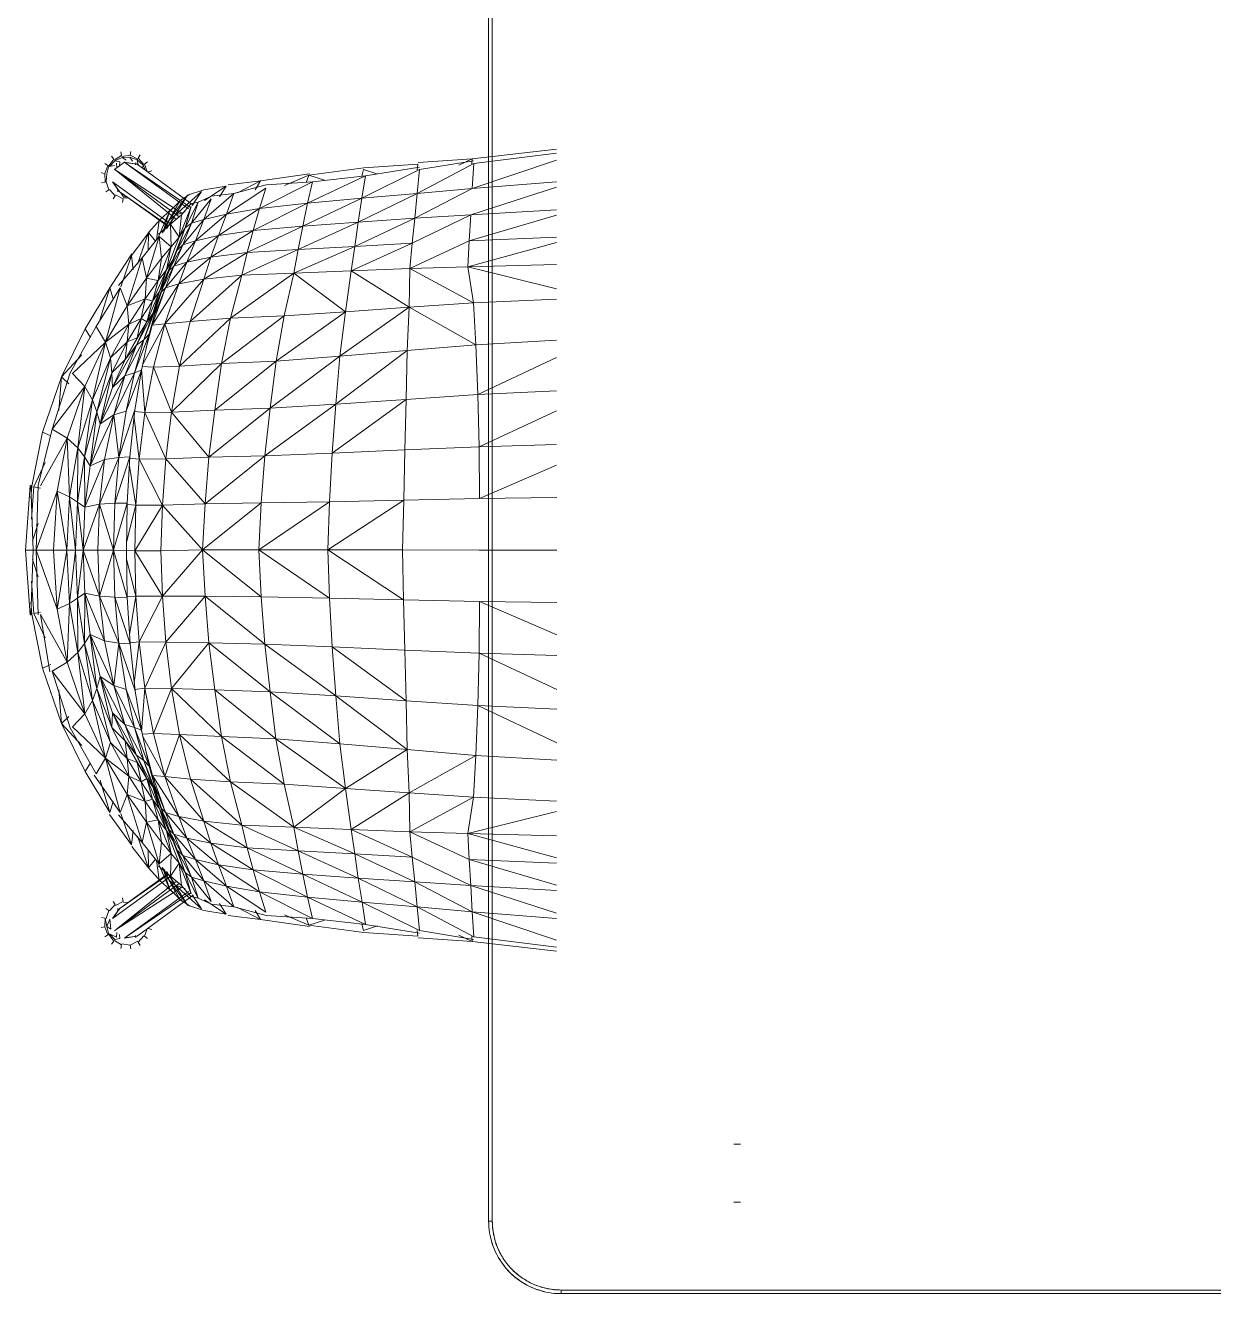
# Model space of a CAD drawing. Header units: millimetres. Extents: x 155927 to 295199, y -4084 to 97293.
# Drawn here: x 222823 to 223479, y 25117 to 25817 of the extents above; entities that cross this region are included whole.
import ezdxf

# ---------------------------------------------------------------- set-up
doc = ezdxf.new("R2010")
doc.units = ezdxf.units.MM
doc.header["$MEASUREMENT"] = 0
doc.layers.get('0').update_dxf_attribs({"linetype": 'CONTINUOUS'})
doc.layers.add('G-IMPT', color=8, linetype='CONTINUOUS', lineweight=9)

# ---------------------------------------------------------------- blocks, each defined once
blk = doc.blocks.new('OLA high stool - Kin high stool_dwg_KIN602 - GLIDES-1332775-Level 2')
at = {"layer": 'G-IMPT'}
for p, q in [((-8.264, 8.564), (-8.215, 8.496)), ((-8.203, 8.48), (-8.046, 8.574)), ((-8.066, 8.655), (-8.046, 8.574)), ((-8.041, 8.554), (-7.859, 8.581)), ((-7.848, 8.663), (-7.859, 8.581)), ((-7.859, 8.581), (-7.695, 8.499)), ((-7.643, 8.587), (-7.684, 8.516)), ((-8.413, 8.404), (-8.342, 8.359)), ((-8.342, 8.359), (-8.407, 8.184)), ((-8.325, 8.349), (-8.367, 8.178)), ((-8.325, 8.349), (-8.215, 8.496)), ((-8.308, 8.338), (-8.192, 8.463)), ((-8.308, 8.338), (-8.153, 8.41)), ((-8.192, 8.463), (-8.087, 8.441)), ((-8.153, 8.41), (-8.15, 8.309)), ((-8.087, 8.441), (-8.088, 8.354)), ((-7.738, 8.426), (-7.745, 8.372)), ((-7.684, 8.516), (-7.564, 8.377)), ((-7.483, 8.439), (-7.547, 8.389)), ((-7.547, 8.389), (-7.493, 8.226)), ((-8.407, 8.184), (-8.488, 8.199)), ((-8.48, 7.981), (-8.4, 7.998)), ((-8.407, 8.184), (-8.4, 7.998)), ((-8.4, 7.998), (-8.367, 8.178)), ((-8.322, 7.828), (-8.38, 8.002)), ((-8.367, 8.178), (-8.278, 8.234)), ((-8.367, 8.178), (-8.298, 8.02)), ((-8.298, 8.02), (-8.278, 8.234)), ((-7.392, 8.24), (-7.47, 8.219)), ((-8.389, 7.783), (-8.322, 7.828)), ((-8.185, 7.701), (-8.306, 7.84)), ((-8.01, 7.636), (-8.175, 7.718)), ((-8.133, 7.86), (-8.13, 7.788)), ((-8.13, 7.788), (-8.123, 7.847)), ((-8.229, 7.634), (-8.185, 7.701)), ((-8.025, 7.558), (-8.01, 7.636)), ((-7.893, 7.648), (-8.007, 7.656)), ((-8.185, -7.701), (-8.306, -7.84)), ((-8.185, -7.701), (-8.229, -7.634)), ((-8.01, -7.636), (-8.175, -7.718)), ((-8.004, -7.676), (-8.062, -7.763)), ((-8.01, -7.636), (-8.025, -7.558)), ((-7.893, -7.648), (-8.007, -7.656)), ((-8.004, -7.676), (-7.936, -7.679)), ((-8.4, -7.998), (-8.48, -7.981)), ((-8.322, -7.828), (-8.389, -7.783)), ((-8.322, -7.828), (-8.38, -8.002)), ((-8.133, -7.86), (-8.13, -7.788)), ((-8.13, -7.788), (-8.122, -7.846)), ((-8.488, -8.199), (-8.407, -8.184)), ((-8.4, -7.998), (-8.407, -8.184)), ((-8.407, -8.184), (-8.342, -8.359)), ((-8.38, -8.002), (-8.367, -8.178)), ((-8.325, -8.349), (-8.367, -8.178)), ((-7.58, -8.365), (-7.528, -8.251)), ((-7.547, -8.389), (-7.493, -8.226)), ((-7.47, -8.219), (-7.392, -8.24)), ((-8.342, -8.359), (-8.413, -8.404)), ((-8.325, -8.349), (-8.215, -8.496)), ((-8.308, -8.338), (-8.203, -8.357)), ((-8.308, -8.338), (-8.192, -8.463)), ((-8.215, -8.496), (-8.264, -8.564)), ((-8.203, -8.48), (-8.046, -8.574)), ((-8.192, -8.463), (-8.087, -8.441)), ((-8.192, -8.463), (-8.087, -8.441)), ((-8.192, -8.463), (-8.036, -8.535)), ((-8.153, -8.41), (-8.15, -8.309)), ((-8.087, -8.441), (-8.088, -8.354)), ((-8.036, -8.535), (-7.948, -8.474)), ((-8.036, -8.535), (-7.948, -8.474)), ((-8.036, -8.535), (-7.866, -8.541)), ((-7.866, -8.541), (-7.806, -8.451)), ((-7.866, -8.541), (-7.806, -8.451)), ((-7.866, -8.541), (-7.705, -8.482)), ((-7.859, -8.581), (-7.695, -8.499)), ((-7.738, -8.426), (-7.744, -8.372)), ((-7.705, -8.482), (-7.58, -8.365)), ((-7.705, -8.482), (-7.684, -8.376)), ((-7.705, -8.482), (-7.684, -8.376)), ((-7.684, -8.516), (-7.564, -8.377)), ((-7.684, -8.516), (-7.643, -8.587)), ((-7.58, -8.365), (-7.593, -8.299)), ((-7.58, -8.365), (-7.593, -8.299)), ((-7.547, -8.389), (-7.483, -8.439)), ((-8.046, -8.574), (-8.066, -8.655)), ((-8.041, -8.554), (-7.859, -8.581)), ((-7.859, -8.581), (-7.848, -8.663))]:
    blk.add_line(p, q, dxfattribs=at)
blk = doc.blocks.new('OLA high stool - Kin high stool_dwg_KIN602 - FRAME-1332777-Level 2')
at = {"layer": 'G-IMPT'}
for p, q in [((0.266, 16.861), (0.302, 16.835)), ((0.266, 16.861), (0.53, 16.819)), ((0.272, 16.857), (0.528, 16.816)), ((1.689, 15.884), (0.302, 16.835)), ((0.302, 16.835), (1.651, 15.849)), ((0.566, 16.793), (0.53, 16.819)), ((0.082, 16.677), (0.046, 16.703)), ((1.531, 15.739), (0.082, 16.677)), ((0.082, 16.677), (1.455, 15.673)), ((0.082, 16.677), (1.391, 15.62)), ((1.757, 15.93), (0.566, 16.793)), ((1.269, 15.517), (0, 16.437)), ((0.155, 16.219), (0, 16.437)), ((0.156, 16.222), (0.031, 16.396)), ((0.191, 16.192), (0.155, 16.218)), ((1.227, 15.473), (0.191, 16.192)), ((0.191, 16.192), (1.215, 15.46)), ((0.191, 0.669), (1.214, 1.401)), ((0.191, 0.669), (1.227, 1.388)), ((0, 0.425), (1.269, 1.344)), ((1.391, 1.242), (0.082, 0.184)), ((0.082, 0.184), (1.455, 1.188)), ((1.531, 1.122), (0.082, 0.184)), ((0.302, 0.026), (1.651, 1.013)), ((0.302, 0.026), (1.689, 0.978)), ((0.566, 0.068), (1.757, 0.931)), ((0, 0.425), (0.155, 0.643)), ((0.156, 0.64), (0.031, 0.465)), ((0.191, 0.669), (0.155, 0.643)), ((0.082, 0.184), (0.046, 0.158)), ((0.046, 0.158), (0.266, 0)), ((0.266, 0), (0.53, 0.043)), ((0.266, 0), (0.302, 0.026)), ((0.529, 0.044), (0.272, 0.004)), ((0.566, 0.068), (0.53, 0.043))]:
    blk.add_line(p, q, dxfattribs=at)
blk = doc.blocks.new('OLA high stool - Kin high stool_dwg_KIN602 - SHELL-1332778-Level 2')
at = {"layer": 'G-IMPT'}
for p, q in [((-0.434, 8.506), (1.402, 8.713)), ((-0.397, 8.403), (1.403, 8.628)), ((-3.975, 8.149), (-2.784, 8.305)), ((-2.827, 8.128), (-2.792, 8.268)), ((-2.823, 7.646), (-1.571, 8.268)), ((-2.484, 8.166), (-2.792, 8.268)), ((-2.784, 8.305), (-1.609, 8.385)), ((-2.748, 8.137), (-1.576, 8.326)), ((-1.609, 8.385), (-1.628, 8.262)), ((-1.622, 7.753), (-0.397, 8.403)), ((-1.571, 8.268), (-1.622, 7.753)), ((-0.434, 8.506), (-1.605, 8.425)), ((-1.571, 8.268), (-0.404, 8.462)), ((-0.434, 8.506), (-0.723, 8.366)), ((-0.441, 8.398), (-0.434, 8.506)), ((-0.428, 7.859), (1.403, 8.471)), ((-0.397, 8.403), (-0.428, 7.859)), ((-5.733, 7.939), (-5.031, 8.022)), ((-5.031, 8.022), (-5.527, 7.763)), ((-5.031, 8.022), (-5.141, 7.829)), ((-5.047, 7.421), (-3.9, 8.007)), ((-3.961, 8.18), (-5.031, 8.022)), ((-3.9, 8.007), (-4.908, 7.939)), ((-3.975, 8.149), (-4.506, 7.925)), ((-4.038, 7.988), (-3.975, 8.149)), ((-4.004, 7.539), (-2.748, 8.137)), ((-3.9, 8.007), (-4.004, 7.539)), ((-3.638, 8.037), (-3.975, 8.149)), ((-3.9, 8.007), (-2.748, 8.137)), ((-2.748, 8.137), (-2.823, 7.646)), ((-0.428, 7.859), (1.403, 8.001)), ((-6.308, 7.795), (-6.884, 7.283)), ((-6.559, 7.738), (-6.783, 7.59)), ((-6.26, 7.828), (-6.611, 7.712)), ((-6.308, 7.795), (-6.511, 7.487)), ((-5.773, 7.909), (-6.26, 7.828)), ((-6.259, 7.187), (-5.61, 7.749)), ((-5.773, 7.909), (-6.247, 7.599)), ((-5.61, 7.749), (-6.095, 7.695)), ((-5.92, 7.678), (-5.773, 7.909)), ((-5.769, 7.303), (-4.91, 7.869)), ((-5.61, 7.749), (-5.769, 7.303)), ((-4.908, 7.939), (-5.61, 7.749)), ((-5.047, 7.421), (-4.91, 7.869)), ((-2.904, 7.127), (-1.622, 7.753)), ((-2.823, 7.646), (-1.622, 7.753)), ((-1.677, 7.21), (-0.428, 7.859)), ((-1.622, 7.753), (-1.677, 7.21)), ((-1.622, 7.753), (-0.428, 7.859)), ((-0.461, 7.289), (1.403, 7.886)), ((-0.428, 7.859), (-0.461, 7.289)), ((-6.783, 7.59), (-7.149, 6.902)), ((-6.783, 7.59), (-7.027, 7.157)), ((-6.74, 7.626), (-7.002, 7.356)), ((-6.611, 7.712), (-6.98, 7.22)), ((-6.884, 7.283), (-6.611, 7.712)), ((-6.795, 6.801), (-6.538, 7.471)), ((-6.541, 7.529), (-6.741, 7.285)), ((-6.662, 7.001), (-6.386, 7.561)), ((-6.662, 7.001), (-6.538, 7.471)), ((-6.386, 7.561), (-6.541, 7.529)), ((-6.529, 7.104), (-6.103, 7.637)), ((-6.529, 7.104), (-6.386, 7.561)), ((-6.095, 7.695), (-6.386, 7.561)), ((-6.259, 7.187), (-6.103, 7.637)), ((-5.185, 6.946), (-4.004, 7.539)), ((-5.047, 7.421), (-4.004, 7.539)), ((-4.111, 7.04), (-2.823, 7.646)), ((-4.004, 7.539), (-4.111, 7.04)), ((-2.823, 7.646), (-4.004, 7.539)), ((-2.823, 7.646), (-2.904, 7.127)), ((-7.461, 6.9), (-7.191, 7.197)), ((-7.002, 7.356), (-7.256, 6.78)), ((-6.962, 7.409), (-7.228, 7.164)), ((-7.002, 7.356), (-7.149, 6.902)), ((-6.884, 7.283), (-7.072, 6.985)), ((-7.002, 7.18), (-6.884, 7.283)), ((-7.001, 7.063), (-6.884, 7.283)), ((-6.741, 7.285), (-6.985, 7.081)), ((-6.668, 7.352), (-6.884, 7.283)), ((-6.795, 6.801), (-6.741, 7.285)), ((-6.715, 6.636), (-6.259, 7.187)), ((-6.529, 7.104), (-6.259, 7.187)), ((-6.444, 6.724), (-5.769, 7.303)), ((-6.444, 6.724), (-6.259, 7.187)), ((-6.259, 7.187), (-5.769, 7.303)), ((-5.939, 6.838), (-5.047, 7.421)), ((-5.769, 7.303), (-5.939, 6.838)), ((-5.769, 7.303), (-5.047, 7.421)), ((-5.185, 6.946), (-5.047, 7.421)), ((-2.982, 6.602), (-1.677, 7.21)), ((-2.904, 7.127), (-1.677, 7.21)), ((-1.731, 6.668), (-0.461, 7.289)), ((-1.731, 6.668), (-1.677, 7.21)), ((-1.677, 7.21), (-0.461, 7.289)), ((-0.461, 7.289), (-0.493, 6.722)), ((-0.493, 6.722), (1.404, 7.281)), ((-0.461, 7.289), (1.404, 7.396)), ((-7.461, 6.9), (-7.822, 6.442)), ((-7.461, 6.9), (-7.701, 6.215)), ((-7.47, 6.514), (-7.461, 6.9)), ((-7.309, 6.714), (-7.461, 6.9)), ((-7.228, 7.164), (-7.287, 6.741)), ((-6.985, 7.081), (-7.247, 6.867)), ((-7.161, 6.888), (-7.027, 7.157)), ((-7.027, 7.157), (-7.149, 6.902)), ((-7.075, 7.042), (-7.119, 6.934)), ((-6.97, 6.594), (-6.985, 7.081)), ((-6.985, 7.081), (-6.795, 6.801)), ((-6.931, 6.309), (-6.662, 7.001)), ((-6.84, 6.521), (-6.529, 7.104)), ((-6.84, 6.521), (-6.662, 7.001)), ((-6.795, 6.801), (-6.662, 7.001)), ((-6.529, 7.104), (-6.715, 6.636)), ((-6.662, 7.001), (-6.529, 7.104)), ((-6.107, 6.368), (-5.185, 6.946)), ((-5.939, 6.838), (-5.185, 6.946)), ((-5.315, 6.465), (-4.111, 7.04)), ((-5.315, 6.465), (-5.185, 6.946)), ((-5.185, 6.946), (-4.111, 7.04)), ((-4.213, 6.533), (-2.904, 7.127)), ((-4.111, 7.04), (-4.213, 6.533)), ((-4.111, 7.04), (-2.904, 7.127)), ((-2.904, 7.127), (-2.982, 6.602)), ((-7.229, 6.813), (-7.602, 6.35)), ((-7.504, 5.91), (-7.229, 6.813)), ((-7.176, 6.343), (-7.229, 6.813)), ((-7.229, 6.813), (-6.97, 6.594)), ((-7.071, 6.094), (-6.795, 6.801)), ((-7.004, 6.109), (-6.715, 6.636)), ((-6.97, 6.594), (-6.795, 6.801)), ((-6.913, 6.172), (-6.444, 6.724)), ((-6.913, 6.172), (-6.715, 6.636)), ((-6.715, 6.636), (-6.84, 6.521)), ((-6.715, 6.636), (-6.444, 6.724)), ((-6.632, 6.261), (-5.939, 6.838)), ((-6.632, 6.261), (-6.444, 6.724)), ((-6.444, 6.724), (-5.939, 6.838)), ((-5.939, 6.838), (-6.107, 6.368)), ((-3.057, 6.07), (-1.731, 6.668)), ((-1.731, 6.668), (-2.982, 6.602)), ((-0.493, 6.722), (-1.786, 6.121)), ((-1.786, 6.121), (-1.731, 6.668)), ((-0.493, 6.722), (-0.525, 6.154)), ((-0.525, 6.154), (1.404, 6.684)), ((-0.493, 6.722), (1.404, 6.8)), ((-8.309, 5.741), (-7.829, 6.402)), ((-7.602, 6.35), (-8.113, 5.749)), ((-7.829, 6.402), (-8.065, 5.719)), ((-7.926, 5.31), (-7.602, 6.35)), ((-7.829, 6.402), (-7.791, 6.093)), ((-7.602, 6.35), (-7.504, 5.91)), ((-7.504, 5.91), (-7.176, 6.343)), ((-6.97, 6.594), (-7.249, 5.861)), ((-7.249, 5.861), (-7.176, 6.343)), ((-7.176, 6.343), (-6.97, 6.594)), ((-7.104, 5.833), (-6.84, 6.521)), ((-7.071, 6.094), (-6.97, 6.594)), ((-6.953, 6.25), (-6.84, 6.521)), ((-6.931, 6.309), (-6.84, 6.521)), ((-6.802, 5.788), (-6.107, 6.368)), ((-6.632, 6.261), (-6.107, 6.368)), ((-6.258, 5.888), (-5.315, 6.465)), ((-6.107, 6.368), (-6.258, 5.888)), ((-6.107, 6.368), (-5.315, 6.465)), ((-5.432, 5.974), (-4.213, 6.533)), ((-5.432, 5.974), (-5.315, 6.465)), ((-4.213, 6.533), (-5.315, 6.465)), ((-4.306, 6.017), (-2.982, 6.602)), ((-4.213, 6.533), (-4.306, 6.017)), ((-4.213, 6.533), (-2.982, 6.602)), ((-2.982, 6.602), (-3.057, 6.07)), ((-7.071, 6.094), (-7.377, 5.411)), ((-7.071, 6.094), (-7.249, 5.861)), ((-6.931, 6.309), (-7.222, 5.62)), ((-7.222, 5.62), (-7.071, 6.094)), ((-7.141, 5.722), (-6.913, 6.172)), ((-7.104, 5.833), (-6.931, 6.309)), ((-7.091, 5.7), (-6.632, 6.261)), ((-7.091, 5.7), (-6.913, 6.172)), ((-6.931, 6.309), (-7.071, 6.094)), ((-6.913, 6.172), (-7.019, 6.067)), ((-6.913, 6.172), (-6.632, 6.261)), ((-6.802, 5.788), (-6.632, 6.261)), ((-4.306, 6.017), (-3.057, 6.07)), ((-3.057, 6.07), (-3.185, 5.176)), ((-3.057, 6.07), (-1.786, 6.121)), ((-3.057, 6.07), (-1.797, 5.276)), ((-1.797, 5.276), (-1.786, 6.121)), ((-1.786, 6.121), (-0.525, 6.154)), ((-1.786, 6.121), (-0.399, 5.369)), ((1.405, 6.204), (-0.525, 6.154)), ((-0.525, 6.154), (1.405, 5.68)), ((-0.525, 6.154), (-0.399, 5.369)), ((-7.504, 5.91), (-7.926, 5.31)), ((-7.533, 5.461), (-7.504, 5.91)), ((-7.533, 5.461), (-7.249, 5.861)), ((-7.256, 5.863), (-7.504, 5.91)), ((-7.378, 4.894), (-6.802, 5.788)), ((-7.249, 5.861), (-7.377, 5.411)), ((-7.365, 5.145), (-7.104, 5.833)), ((-7.265, 5.354), (-7.104, 5.833)), ((-7.222, 5.62), (-7.104, 5.833)), ((-7.107, 4.921), (-6.258, 5.888)), ((-7.107, 4.921), (-6.802, 5.788)), ((-6.802, 5.788), (-7.091, 5.7)), ((-6.802, 5.788), (-6.258, 5.888)), ((-6.552, 4.975), (-5.432, 5.974)), ((-6.258, 5.888), (-6.552, 4.975)), ((-6.258, 5.888), (-5.432, 5.974)), ((-5.678, 5.037), (-4.306, 6.017)), ((-5.678, 5.037), (-5.432, 5.974)), ((-5.432, 5.974), (-4.306, 6.017)), ((-4.306, 6.017), (-4.515, 5.088)), ((-4.306, 6.017), (-3.185, 5.176)), ((-8.835, 4.811), (-8.303, 5.701)), ((-8.644, 4.891), (-8.078, 5.701)), ((-8.303, 5.701), (-8.514, 4.995)), ((-8.392, 4.523), (-8.078, 5.701)), ((-8.228, 5.458), (-8.303, 5.701)), ((-7.926, 5.31), (-8.078, 5.701)), ((-7.222, 5.62), (-7.498, 4.96)), ((-7.378, 4.894), (-7.091, 5.7)), ((-7.377, 5.411), (-7.222, 5.62)), ((-7.222, 5.62), (-7.365, 5.145)), ((-7.327, 5.128), (-7.091, 5.7)), ((-7.178, 5.613), (-7.091, 5.7)), ((-7.926, 5.31), (-8.392, 4.523)), ((-7.533, 5.461), (-7.926, 5.31)), ((-7.891, 4.911), (-7.926, 5.31)), ((-7.891, 4.911), (-7.533, 5.461)), ((-7.623, 5.036), (-7.533, 5.461)), ((-7.377, 5.411), (-7.623, 5.036)), ((-7.56, 4.571), (-7.265, 5.354)), ((-7.377, 5.411), (-7.533, 5.461)), ((-7.498, 4.96), (-7.377, 5.411)), ((-7.445, 4.695), (-7.265, 5.354)), ((-7.265, 5.354), (-7.365, 5.145)), ((-3.185, 5.176), (-1.797, 5.276)), ((-1.797, 5.276), (-1.841, 4.334)), ((-0.399, 5.369), (-1.797, 5.276)), ((-1.797, 5.276), (-0.352, 4.46)), ((1.405, 5.454), (-0.399, 5.369)), ((-0.399, 5.369), (-0.352, 4.46)), ((-7.928, 4.528), (-7.623, 5.036)), ((-7.623, 5.036), (-7.891, 4.911)), ((-7.723, 4.452), (-7.365, 5.145)), ((-7.708, 4.611), (-7.623, 5.036)), ((-7.498, 4.96), (-7.623, 5.036)), ((-7.56, 4.571), (-7.365, 5.145)), ((-7.365, 5.145), (-7.498, 4.96)), ((-6.552, 4.975), (-7.107, 4.921)), ((-6.787, 4.004), (-5.678, 5.037)), ((-6.787, 4.004), (-6.552, 4.975)), ((-6.552, 4.975), (-5.678, 5.037)), ((-5.877, 4.047), (-4.515, 5.088)), ((-5.678, 5.037), (-5.877, 4.047)), ((-5.678, 5.037), (-4.515, 5.088)), ((-4.692, 4.102), (-3.185, 5.176)), ((-4.515, 5.088), (-4.692, 4.102)), ((-4.515, 5.088), (-3.185, 5.176)), ((-3.307, 4.208), (-3.185, 5.176)), ((-3.185, 5.176), (-1.841, 4.334)), ((-9.351, 3.765), (-8.835, 4.811)), ((-9.161, 3.857), (-8.6, 4.857)), ((-8.72, 4.618), (-8.835, 4.811)), ((-8.6, 4.857), (-8.392, 4.523)), ((-7.891, 4.911), (-8.392, 4.523)), ((-7.891, 4.911), (-8.289, 4.181)), ((-7.965, 4.146), (-7.498, 4.96)), ((-7.928, 4.528), (-7.891, 4.911)), ((-7.767, 3.851), (-7.445, 4.695)), ((-7.723, 4.452), (-7.498, 4.96)), ((-7.708, 4.611), (-7.498, 4.96)), ((-7.616, 3.911), (-7.445, 4.695)), ((-7.586, 4.046), (-7.107, 4.921)), ((-7.56, 4.571), (-7.445, 4.695)), ((-7.518, 4.363), (-7.378, 4.894)), ((-7.472, 4.571), (-7.378, 4.894)), ((-7.378, 4.894), (-7.107, 4.921)), ((-7.107, 4.921), (-7.355, 3.982)), ((-7.107, 4.921), (-6.787, 4.004)), ((-9.111, 3.837), (-8.392, 4.523)), ((-8.392, 4.523), (-8.843, 3.556)), ((-8.392, 4.523), (-8.675, 3.27)), ((-8.392, 4.523), (-8.289, 4.181)), ((-7.928, 4.528), (-8.289, 4.181)), ((-7.928, 4.528), (-8.261, 3.856)), ((-8.242, 3.532), (-7.723, 4.452)), ((-7.973, 3.786), (-7.56, 4.571)), ((-7.973, 3.786), (-7.723, 4.452)), ((-7.965, 4.146), (-7.708, 4.611)), ((-7.965, 4.146), (-7.928, 4.528)), ((-7.723, 4.452), (-7.965, 4.146)), ((-7.708, 4.611), (-7.928, 4.528)), ((-7.767, 3.851), (-7.56, 4.571)), ((-7.723, 4.452), (-7.56, 4.571)), ((-1.841, 4.334), (-0.352, 4.46)), ((-0.352, 4.46), (1.406, 4.56)), ((-0.352, 4.46), (-0.307, 3.377)), ((-8.906, 4.247), (-9.351, 3.765)), ((-8.675, 3.27), (-8.289, 4.181)), ((-8.289, 4.181), (-8.585, 3.006)), ((-7.965, 4.146), (-8.261, 3.856)), ((-8.242, 3.532), (-7.965, 4.146)), ((-4.821, 3.081), (-3.307, 4.208)), ((-4.692, 4.102), (-3.307, 4.208)), ((-3.394, 3.168), (-1.841, 4.334)), ((-3.307, 4.208), (-3.394, 3.168)), ((-3.307, 4.208), (-1.841, 4.334)), ((-1.867, 3.272), (-1.841, 4.334)), ((-0.307, 3.377), (1.406, 4.184)), ((-7.948, 3.026), (-7.616, 3.911)), ((-7.767, 3.851), (-7.616, 3.911)), ((-7.754, 3.053), (-7.616, 3.911)), ((-7.61, 3.939), (-7.541, 3.001)), ((-7.597, 3.995), (-7.355, 3.982)), ((-7.355, 3.982), (-7.541, 3.001)), ((-7.355, 3.982), (-6.787, 4.004)), ((-7.355, 3.982), (-6.963, 3.009)), ((-6.963, 3.009), (-5.877, 4.047)), ((-6.787, 4.004), (-6.963, 3.009)), ((-6.787, 4.004), (-5.877, 4.047)), ((-6.024, 3.035), (-4.692, 4.102)), ((-6.024, 3.035), (-5.877, 4.047)), ((-5.877, 4.047), (-4.692, 4.102)), ((-4.692, 4.102), (-4.821, 3.081)), ((-9.761, 2.567), (-9.351, 3.765)), ((-9.554, 2.632), (-9.161, 3.857)), ((-9.351, 3.765), (-9.406, 3.035)), ((-9.192, 3.616), (-9.351, 3.765)), ((-9.111, 3.837), (-8.843, 3.556)), ((-8.261, 3.856), (-8.585, 3.006)), ((-8.261, 3.856), (-8.509, 2.746)), ((-8.509, 2.746), (-7.973, 3.786)), ((-8.261, 3.856), (-8.242, 3.532)), ((-8.242, 3.532), (-7.973, 3.786)), ((-8.217, 2.942), (-7.767, 3.851)), ((-8.217, 2.942), (-7.973, 3.786)), ((-7.973, 3.786), (-7.767, 3.851)), ((-7.767, 3.851), (-7.948, 3.026)), ((-9.554, 2.632), (-8.843, 3.556)), ((-8.843, 3.556), (-9.228, 2.432)), ((-8.843, 3.556), (-8.996, 2.227)), ((-8.843, 3.556), (-8.675, 3.27)), ((-8.242, 3.532), (-8.509, 2.746)), ((-0.307, 3.377), (-1.867, 3.272)), ((-0.307, 3.377), (1.407, 3.456)), ((-0.307, 3.377), (-0.279, 2.24)), ((-8.675, 3.27), (-8.996, 2.227)), ((-8.675, 3.27), (-8.851, 2.028)), ((-8.585, 3.006), (-8.675, 3.27)), ((-8.106, 2.018), (-7.754, 3.053)), ((-7.863, 2.033), (-7.754, 3.053)), ((-6.963, 3.009), (-6.024, 3.035)), ((-6.148, 2.013), (-4.821, 3.081)), ((-6.148, 2.013), (-6.024, 3.035)), ((-6.024, 3.035), (-4.821, 3.081)), ((-4.935, 2.045), (-3.394, 3.168)), ((-4.821, 3.081), (-4.935, 2.045)), ((-4.821, 3.081), (-3.394, 3.168)), ((-3.471, 2.102), (-1.867, 3.272)), ((-3.394, 3.168), (-3.471, 2.102)), ((-3.394, 3.168), (-1.867, 3.272)), ((-1.867, 3.272), (-1.895, 2.171)), ((-8.585, 3.006), (-8.851, 2.028)), ((-8.585, 3.006), (-8.727, 1.831)), ((-8.727, 1.831), (-8.217, 2.942)), ((-8.585, 3.006), (-8.509, 2.746)), ((-8.509, 2.746), (-8.217, 2.942)), ((-8.217, 2.942), (-8.417, 1.968)), ((-7.948, 3.026), (-8.217, 2.942)), ((-8.106, 2.018), (-8.217, 2.942)), ((-8.106, 2.018), (-7.948, 3.026)), ((-7.772, 2.888), (-7.664, 1.994)), ((-7.541, 3.001), (-7.764, 3.025)), ((-7.541, 3.001), (-7.664, 1.994)), ((-6.963, 3.009), (-7.541, 3.001)), ((-7.541, 3.001), (-7.084, 1.999)), ((-6.963, 3.009), (-7.084, 1.999)), ((-6.148, 2.013), (-6.963, 3.009)), ((-0.279, 2.24), (1.408, 3.026)), ((-9.994, 1.391), (-9.761, 2.567)), ((-9.604, 2.642), (-9.807, 1.398)), ((-9.584, 2.486), (-9.761, 2.567)), ((-9.228, 2.432), (-9.554, 2.632)), ((-8.727, 1.831), (-8.509, 2.746)), ((-9.807, 1.398), (-9.228, 2.432)), ((-9.447, 1.28), (-9.228, 2.432)), ((-9.228, 2.432), (-8.996, 2.227)), ((-9.228, 2.432), (-9.179, 1.159)), ((-8.996, 2.227), (-9.179, 1.159)), ((-8.996, 2.227), (-9.001, 1.044)), ((-8.996, 2.227), (-8.851, 2.028)), ((-1.895, 2.171), (-0.279, 2.24)), ((-0.279, 2.24), (1.408, 2.29)), ((-0.279, 2.24), (-0.27, 1.115)), ((-8.851, 2.028), (-9.001, 1.044)), ((-8.851, 2.028), (-8.727, 1.831)), ((-8.851, 2.028), (-8.847, 0.931)), ((-8.847, 0.931), (-8.417, 1.968)), ((-8.727, 1.831), (-8.417, 1.968)), ((-8.529, 1), (-8.106, 2.018)), ((-8.417, 1.968), (-8.529, 1)), ((-8.417, 1.968), (-8.106, 2.018)), ((-8.193, 1.022), (-7.863, 2.033)), ((-8.193, 1.022), (-8.106, 2.018)), ((-7.863, 2.033), (-8.106, 2.018)), ((-7.922, 1.026), (-7.863, 2.033)), ((-7.87, 2.012), (-7.664, 1.994)), ((-7.664, 1.994), (-7.733, 0.999)), ((-7.664, 1.994), (-7.084, 1.999)), ((-7.664, 1.994), (-7.159, 1)), ((-7.159, 1), (-7.084, 1.999)), ((-7.084, 1.999), (-6.148, 2.013)), ((-6.231, 0.998), (-7.084, 1.999)), ((-6.231, 0.998), (-4.935, 2.045)), ((-6.148, 2.013), (-6.231, 0.998)), ((-6.148, 2.013), (-4.935, 2.045)), ((-4.935, 2.045), (-5.013, 1.015)), ((-4.935, 2.045), (-3.471, 2.102)), ((-3.471, 2.102), (-3.526, 1.044)), ((-3.471, 2.102), (-1.895, 2.171)), ((-1.895, 2.171), (-1.919, 1.08)), ((-9.704, 1.902), (-9.955, 1.379)), ((-8.847, 0.931), (-8.727, 1.831)), ((-7.874, 1.838), (-7.733, 0.999)), ((-0.27, 1.115), (1.409, 1.843)), ((-10.136, 0.001), (-10.033, 1.403)), ((-10.021, 1.13), (-9.994, 1.391)), ((-9.97, 0), (-10.02, 1.412)), ((-9.955, 1.379), (-10, 0.674)), ((-9.811, 1.346), (-9.955, 1.379)), ((-9.899, 0), (-9.859, 1.407)), ((-9.899, 0), (-9.447, 1.28)), ((-9.523, 0), (-9.447, 1.28)), ((-9.179, 1.159), (-9.447, 1.28)), ((-9.447, 1.28), (-9.239, 0)), ((-9.179, 1.159), (-9.239, 0)), ((-9.179, 1.159), (-9.001, 1.044)), ((-9.179, 1.159), (-9.05, 0)), ((-1.919, 1.08), (-0.27, 1.115)), ((-0.27, 1.115), (1.409, 1.14)), ((-9.001, 1.044), (-9.05, 0)), ((-9.001, 1.044), (-8.847, 0.931)), ((-9.001, 1.044), (-8.884, 0)), ((-8.884, 0), (-8.529, 1)), ((-8.884, 0), (-8.847, 0.931)), ((-8.529, 1), (-8.847, 0.931)), ((-8.529, 1), (-8.565, 0)), ((-8.529, 1), (-8.193, 1.022)), ((-8.529, 1), (-8.221, 0.003)), ((-8.221, 0.003), (-7.922, 1.026)), ((-8.221, 0.003), (-8.193, 1.022)), ((-7.922, 1.026), (-8.193, 1.022)), ((-7.94, 0.005), (-7.922, 1.026)), ((-7.733, 0.999), (-7.937, 0.194)), ((-7.733, 0.999), (-7.926, 1.01)), ((-7.159, 1), (-7.758, 0.012)), ((-7.733, 0.999), (-7.758, 0.012)), ((-7.159, 1), (-7.733, 0.999)), ((-7.194, 0.013), (-7.159, 1)), ((-7.159, 1), (-6.231, 0.998)), ((-6.286, -0.006), (-7.159, 1)), ((-6.286, -0.006), (-5.013, 1.015)), ((-6.231, 0.998), (-6.286, -0.006)), ((-6.231, 0.998), (-5.013, 1.015)), ((-5.068, -0.006), (-3.526, 1.044)), ((-5.013, 1.015), (-5.068, -0.006)), ((-3.526, 1.044), (-5.013, 1.015)), ((-3.567, -0.006), (-1.919, 1.08)), ((-3.526, 1.044), (-3.567, -0.006)), ((-3.526, 1.044), (-1.919, 1.08)), ((-1.919, 1.08), (-1.941, -0.004)), ((-9.861, 0.582), (-9.979, 0.204)), ((-10.136, 0.001), (-9.97, 0)), ((-10.033, -1.403), (-10.136, 0.001)), ((-9.899, 0), (-9.97, 0)), ((-9.899, 0), (-9.523, 0)), ((-9.523, 0), (-9.239, 0)), ((-9.447, -1.28), (-9.523, 0)), ((-9.239, 0), (-9.447, -1.28)), ((-9.239, 0), (-9.05, 0)), ((-9.239, 0), (-9.179, -1.159)), ((-9.05, 0), (-9.179, -1.159)), ((-9.05, 0), (-8.884, 0)), ((-9.05, 0), (-9.001, -1.044)), ((-8.884, 0), (-9.001, -1.044)), ((-8.884, 0), (-8.565, 0)), ((-8.847, -0.931), (-8.884, 0)), ((-8.529, -0.999), (-8.884, 0)), ((-8.565, 0), (-8.221, 0.003)), ((-8.565, 0), (-8.529, -0.999)), ((-8.221, 0.003), (-8.529, -0.999)), ((-8.221, 0.003), (-7.94, 0.005)), ((-8.193, -1.018), (-8.221, 0.003)), ((-7.922, -1.019), (-8.221, 0.003)), ((-7.94, 0.009), (-7.758, 0.012)), ((-7.922, -1.019), (-7.94, 0.005)), ((-7.758, 0.012), (-7.194, 0.013)), ((-7.758, 0.012), (-7.159, -0.978)), ((-7.758, 0.012), (-7.734, -0.979)), ((-7.194, 0.013), (-6.286, -0.006)), ((-7.159, -0.978), (-7.194, 0.013)), ((-10.02, -1.412), (-9.97, 0)), ((-9.979, -0.205), (-9.861, -0.582)), ((-9.447, -1.28), (-9.899, 0)), ((-9.859, -1.407), (-9.899, 0)), ((-7.937, -0.176), (-7.734, -0.979)), ((-7.159, -0.978), (-6.286, -0.006)), ((-6.286, -0.006), (-5.068, -0.006)), ((-5.013, -1.025), (-6.286, -0.006)), ((-6.286, -0.006), (-6.23, -1.008)), ((-5.068, -0.006), (-3.567, -0.006)), ((-3.526, -1.053), (-5.068, -0.006)), ((-5.068, -0.006), (-5.013, -1.025)), ((-3.567, -0.006), (-1.941, -0.004)), ((-3.526, -1.053), (-3.567, -0.006)), ((-1.918, -1.087), (-3.567, -0.006)), ((-1.941, -0.004), (-0.275, -0.003)), ((-1.941, -0.004), (-1.918, -1.087)), ((-0.275, -0.003), (1.41, -0.003)), ((-10, -0.675), (-9.955, -1.379)), ((-9.001, -1.044), (-9.179, -1.159)), ((-8.847, -0.931), (-9.001, -1.044)), ((-9.001, -1.044), (-8.851, -2.028)), ((-9.001, -1.044), (-8.996, -2.227)), ((-8.847, -0.931), (-8.851, -2.028)), ((-8.727, -1.831), (-8.847, -0.931)), ((-8.418, -1.967), (-8.847, -0.931)), ((-8.529, -0.999), (-8.847, -0.931)), ((-8.529, -0.999), (-8.193, -1.018)), ((-8.107, -2.015), (-8.529, -0.999)), ((-8.529, -0.999), (-8.418, -1.967)), ((-8.107, -2.015), (-8.193, -1.018)), ((-7.864, -2.026), (-8.193, -1.018)), ((-7.922, -1.019), (-8.193, -1.018)), ((-7.734, -0.979), (-7.929, -0.993)), ((-7.864, -2.026), (-7.922, -1.019)), ((-7.734, -0.979), (-7.875, -1.824)), ((-7.159, -0.978), (-7.734, -0.979)), ((-7.734, -0.979), (-7.666, -1.978)), ((-7.159, -0.978), (-7.666, -1.978)), ((-7.086, -1.982), (-7.159, -0.978)), ((-6.23, -1.008), (-7.159, -0.978)), ((-7.086, -1.982), (-6.23, -1.008)), ((-6.23, -1.008), (-5.013, -1.025)), ((-4.935, -2.053), (-6.23, -1.008)), ((-6.23, -1.008), (-6.148, -2.021)), ((-5.013, -1.025), (-3.526, -1.053)), ((-5.013, -1.025), (-4.935, -2.053)), ((-3.471, -2.11), (-3.526, -1.053)), ((-3.526, -1.053), (-1.918, -1.087)), ((-1.918, -1.087), (-0.27, -1.12)), ((-1.918, -1.087), (-1.894, -2.177)), ((-9.994, -1.391), (-10.021, -1.13)), ((-9.811, -1.346), (-9.955, -1.379)), ((-9.179, -1.159), (-9.447, -1.28)), ((-9.228, -2.432), (-9.447, -1.28)), ((-9.179, -1.159), (-9.228, -2.432)), ((-9.179, -1.159), (-8.996, -2.227)), ((-0.27, -1.12), (-0.279, -2.244)), ((1.402, -1.844), (-0.27, -1.12)), ((1.411, -1.145), (-0.27, -1.12)), ((-9.761, -2.567), (-9.994, -1.391)), ((-9.955, -1.379), (-9.704, -1.902)), ((-9.554, -2.632), (-9.859, -1.407)), ((-9.228, -2.432), (-9.807, -1.398)), ((-8.851, -2.028), (-8.727, -1.831)), ((-8.509, -2.746), (-8.727, -1.831)), ((-8.727, -1.831), (-8.584, -3.006)), ((-8.727, -1.831), (-8.418, -1.967)), ((-8.217, -2.942), (-8.727, -1.831)), ((-8.996, -2.227), (-8.851, -2.028)), ((-8.851, -2.028), (-8.584, -3.006)), ((-8.851, -2.028), (-8.675, -3.27)), ((-8.418, -1.967), (-8.107, -2.015)), ((-8.418, -1.967), (-8.217, -2.942)), ((-8.217, -2.942), (-8.107, -2.015)), ((-7.948, -3.023), (-8.107, -2.015)), ((-7.755, -3.048), (-8.107, -2.015)), ((-7.864, -2.026), (-8.107, -2.015)), ((-7.873, -1.999), (-7.666, -1.978)), ((-7.755, -3.048), (-7.864, -2.026)), ((-7.666, -1.978), (-7.773, -2.877)), ((-7.666, -1.978), (-7.086, -1.982)), ((-7.666, -1.978), (-7.542, -2.989)), ((-7.086, -1.982), (-7.542, -2.989)), ((-7.086, -1.982), (-6.965, -2.996)), ((-6.148, -2.021), (-7.086, -1.982)), ((-6.965, -2.996), (-6.148, -2.021)), ((-6.148, -2.021), (-4.935, -2.053)), ((-6.024, -3.041), (-6.148, -2.021)), ((-4.821, -3.087), (-6.148, -2.021)), ((-4.935, -2.053), (-3.471, -2.11)), ((-3.394, -3.173), (-4.935, -2.053)), ((-4.935, -2.053), (-4.821, -3.087)), ((-1.867, -3.277), (-3.471, -2.11)), ((-3.471, -2.11), (-3.394, -3.173)), ((-1.894, -2.177), (-3.471, -2.11)), ((-1.894, -2.177), (-0.279, -2.244)), ((-1.894, -2.177), (-1.867, -3.277)), ((-9.554, -2.632), (-9.228, -2.432)), ((-8.996, -2.227), (-9.228, -2.432)), ((-9.228, -2.432), (-8.843, -3.556)), ((-8.996, -2.227), (-8.675, -3.27)), ((-8.996, -2.227), (-8.843, -3.556)), ((-0.279, -2.244), (-0.307, -3.381)), ((-0.279, -2.244), (1.402, -2.293)), ((1.403, -3.026), (-0.279, -2.244)), ((-9.584, -2.486), (-9.761, -2.567)), ((-9.351, -3.765), (-9.761, -2.567)), ((-8.843, -3.556), (-9.554, -2.632)), ((-9.161, -3.857), (-9.554, -2.632)), ((-8.509, -2.746), (-8.584, -3.006)), ((-7.973, -3.786), (-8.509, -2.746)), ((-8.509, -2.746), (-8.242, -3.532)), ((-8.217, -2.942), (-8.509, -2.746)), ((-8.509, -2.746), (-8.261, -3.855)), ((-8.675, -3.27), (-8.584, -3.006)), ((-8.584, -3.006), (-8.261, -3.855)), ((-8.584, -3.006), (-8.288, -4.181)), ((-8.217, -2.942), (-7.948, -3.023)), ((-7.973, -3.786), (-8.217, -2.942)), ((-7.767, -3.85), (-8.217, -2.942)), ((-7.616, -3.908), (-7.948, -3.023)), ((-7.948, -3.023), (-7.767, -3.85)), ((-7.542, -2.989), (-7.766, -3.016)), ((-7.542, -2.989), (-7.611, -3.933)), ((-7.542, -2.989), (-7.356, -3.974)), ((-6.965, -2.996), (-7.542, -2.989)), ((-6.965, -2.996), (-7.356, -3.974)), ((-5.876, -4.055), (-6.965, -2.996)), ((-6.965, -2.996), (-6.789, -3.996)), ((-6.024, -3.041), (-6.965, -2.996)), ((-9.406, -3.035), (-9.351, -3.765)), ((-8.843, -3.556), (-8.675, -3.27)), ((-8.675, -3.27), (-8.288, -4.181)), ((-8.675, -3.27), (-8.392, -4.523)), ((-7.616, -3.908), (-7.755, -3.048)), ((-5.876, -4.055), (-6.024, -3.041)), ((-6.024, -3.041), (-4.821, -3.087)), ((-4.691, -4.11), (-6.024, -3.041)), ((-3.306, -4.215), (-4.821, -3.087)), ((-4.821, -3.087), (-4.691, -4.11)), ((-3.394, -3.173), (-4.821, -3.087)), ((-1.84, -4.34), (-3.394, -3.173)), ((-3.394, -3.173), (-3.306, -4.215)), ((-1.867, -3.277), (-3.394, -3.173)), ((-1.84, -4.34), (-1.867, -3.277)), ((-1.867, -3.277), (-0.307, -3.381)), ((-9.111, -3.837), (-8.843, -3.556)), ((-8.843, -3.556), (-8.392, -4.523)), ((-8.261, -3.855), (-8.242, -3.532)), ((-8.242, -3.532), (-7.973, -3.786)), ((-7.965, -4.146), (-8.242, -3.532)), ((-7.723, -4.452), (-8.242, -3.532)), ((-0.307, -3.381), (-0.351, -4.465)), ((-0.307, -3.381), (1.403, -3.459)), ((1.403, -4.185), (-0.307, -3.381)), ((-9.192, -3.616), (-9.351, -3.765)), ((-9.351, -3.765), (-8.835, -4.811)), ((-9.351, -3.765), (-8.906, -4.247)), ((-9.161, -3.857), (-8.6, -4.857)), ((-8.392, -4.523), (-9.111, -3.837)), ((-8.261, -3.855), (-8.288, -4.181)), ((-8.261, -3.855), (-7.965, -4.146)), ((-8.261, -3.855), (-7.928, -4.528)), ((-7.723, -4.452), (-7.973, -3.786)), ((-7.973, -3.786), (-7.767, -3.85)), ((-7.56, -4.571), (-7.973, -3.786)), ((-7.767, -3.85), (-7.616, -3.908)), ((-7.56, -4.571), (-7.767, -3.85)), ((-7.446, -4.693), (-7.767, -3.85)), ((-7.446, -4.693), (-7.616, -3.908)), ((-7.599, -3.989), (-7.356, -3.974)), ((-7.107, -4.917), (-7.588, -4.04)), ((-7.356, -3.974), (-6.789, -3.996)), ((-7.356, -3.974), (-7.107, -4.917)), ((-6.789, -3.996), (-7.107, -4.917)), ((-6.789, -3.996), (-5.876, -4.055)), ((-6.553, -4.971), (-6.789, -3.996)), ((-5.677, -5.041), (-6.789, -3.996)), ((-5.876, -4.055), (-4.691, -4.11)), ((-4.514, -5.093), (-5.876, -4.055)), ((-5.876, -4.055), (-5.677, -5.041)), ((-4.691, -4.11), (-3.306, -4.215)), ((-3.184, -5.181), (-4.691, -4.11)), ((-4.691, -4.11), (-4.514, -5.093)), ((-8.288, -4.181), (-8.392, -4.523)), ((-8.288, -4.181), (-7.928, -4.528)), ((-8.288, -4.181), (-7.891, -4.911)), ((-7.928, -4.528), (-7.965, -4.146)), ((-7.965, -4.146), (-7.723, -4.452)), ((-7.708, -4.611), (-7.965, -4.146)), ((-7.498, -4.96), (-7.965, -4.146)), ((-7.379, -4.891), (-7.518, -4.358)), ((-3.306, -4.215), (-1.84, -4.34)), ((-3.184, -5.181), (-3.306, -4.215)), ((-1.796, -5.28), (-3.306, -4.215)), ((-1.84, -4.34), (-0.351, -4.465)), ((-1.84, -4.34), (-1.796, -5.28)), ((-8.835, -4.811), (-8.72, -4.618)), ((-8.392, -4.523), (-8.6, -4.857)), ((-8.392, -4.523), (-7.891, -4.911)), ((-8.392, -4.523), (-7.926, -5.311)), ((-8.078, -5.701), (-8.392, -4.523)), ((-7.891, -4.911), (-7.928, -4.528)), ((-7.623, -5.036), (-7.928, -4.528)), ((-7.928, -4.528), (-7.708, -4.611)), ((-7.723, -4.452), (-7.56, -4.571)), ((-7.498, -4.96), (-7.723, -4.452)), ((-7.365, -5.145), (-7.723, -4.452)), ((-7.623, -5.036), (-7.708, -4.611)), ((-7.498, -4.96), (-7.708, -4.611)), ((-7.365, -5.145), (-7.56, -4.571)), ((-7.265, -5.354), (-7.56, -4.571)), ((-7.446, -4.693), (-7.56, -4.571)), ((-7.379, -4.891), (-7.473, -4.568)), ((-0.351, -4.465), (-1.796, -5.28)), ((-0.351, -4.465), (-0.398, -5.372)), ((1.403, -4.564), (-0.351, -4.465)), ((-8.835, -4.811), (-8.303, -5.701)), ((-8.6, -4.857), (-8.078, -5.701)), ((-7.926, -5.311), (-7.891, -4.911)), ((-7.533, -5.461), (-7.891, -4.911)), ((-7.891, -4.911), (-7.623, -5.036)), ((-7.623, -5.036), (-7.498, -4.96)), ((-7.377, -5.411), (-7.498, -4.96)), ((-7.498, -4.96), (-7.365, -5.145)), ((-7.498, -4.96), (-7.222, -5.62)), ((-7.265, -5.354), (-7.446, -4.693)), ((-7.092, -5.701), (-7.379, -4.891)), ((-6.802, -5.788), (-7.379, -4.891)), ((-7.107, -4.917), (-7.379, -4.891)), ((-6.802, -5.788), (-7.107, -4.917)), ((-6.258, -5.888), (-7.107, -4.917)), ((-6.553, -4.971), (-7.107, -4.917)), ((-8.515, -4.995), (-8.303, -5.701)), ((-7.533, -5.461), (-7.623, -5.036)), ((-7.623, -5.036), (-7.377, -5.411)), ((-7.365, -5.145), (-7.265, -5.354)), ((-7.104, -5.833), (-7.365, -5.145)), ((-7.365, -5.145), (-7.222, -5.62)), ((-7.092, -5.701), (-7.327, -5.127)), ((-5.433, -5.973), (-6.553, -4.971)), ((-6.553, -4.971), (-6.258, -5.888)), ((-5.677, -5.041), (-6.553, -4.971)), ((-5.433, -5.973), (-5.677, -5.041)), ((-5.677, -5.041), (-4.514, -5.093)), ((-4.306, -6.017), (-5.677, -5.041)), ((-4.514, -5.093), (-3.184, -5.181)), ((-4.514, -5.093), (-4.306, -6.017)), ((-3.184, -5.181), (-4.306, -6.017)), ((-3.184, -5.181), (-3.057, -6.07)), ((-1.796, -5.28), (-3.184, -5.181)), ((-8.303, -5.701), (-8.228, -5.458)), ((-8.078, -5.701), (-7.926, -5.311)), ((-7.926, -5.311), (-7.533, -5.461)), ((-7.926, -5.311), (-7.504, -5.91)), ((-7.602, -6.35), (-7.926, -5.311)), ((-7.533, -5.461), (-7.377, -5.411)), ((-7.504, -5.91), (-7.533, -5.461)), ((-7.248, -5.861), (-7.533, -5.461)), ((-7.222, -5.62), (-7.377, -5.411)), ((-7.377, -5.411), (-7.071, -6.094)), ((-7.377, -5.411), (-7.248, -5.861)), ((-7.104, -5.833), (-7.265, -5.354)), ((-1.796, -5.28), (-3.057, -6.07)), ((-1.786, -6.121), (-1.796, -5.28)), ((-0.398, -5.372), (-1.796, -5.28)), ((-0.398, -5.372), (-1.786, -6.121)), ((-0.398, -5.372), (-0.525, -6.154)), ((1.403, -5.456), (-0.398, -5.372)), ((-8.303, -5.701), (-7.822, -6.442)), ((-7.602, -6.35), (-8.113, -5.749)), ((-8.065, -5.719), (-7.829, -6.402)), ((-7.071, -6.094), (-7.222, -5.62)), ((-7.104, -5.833), (-7.222, -5.62)), ((-7.222, -5.62), (-6.931, -6.309)), ((-7.092, -5.701), (-7.178, -5.612)), ((-6.913, -6.172), (-7.141, -5.721)), ((-6.913, -6.172), (-7.092, -5.701)), ((-7.092, -5.701), (-6.802, -5.788)), ((-6.632, -6.261), (-7.092, -5.701)), ((1.403, -5.682), (-0.525, -6.154)), ((-7.504, -5.91), (-7.602, -6.35)), ((-7.504, -5.91), (-7.256, -5.863)), ((-7.23, -6.813), (-7.504, -5.91)), ((-7.176, -6.343), (-7.504, -5.91)), ((-7.176, -6.343), (-7.248, -5.861)), ((-7.248, -5.861), (-7.071, -6.094)), ((-7.248, -5.861), (-6.979, -6.569)), ((-6.931, -6.309), (-7.104, -5.833)), ((-6.839, -6.521), (-7.104, -5.833)), ((-6.632, -6.261), (-6.802, -5.788)), ((-6.802, -5.788), (-6.258, -5.888)), ((-6.107, -6.368), (-6.802, -5.788)), ((-6.258, -5.888), (-5.433, -5.973)), ((-5.315, -6.465), (-6.258, -5.888)), ((-6.258, -5.888), (-6.107, -6.368)), ((-5.433, -5.973), (-4.306, -6.017)), ((-5.315, -6.465), (-5.433, -5.973)), ((-4.213, -6.533), (-5.433, -5.973)), ((-2.981, -6.602), (-4.306, -6.017)), ((-4.306, -6.017), (-4.213, -6.533)), ((-3.057, -6.07), (-4.306, -6.017)), ((-7.791, -6.092), (-7.829, -6.402)), ((-7.701, -6.215), (-7.461, -6.9)), ((-6.974, -6.569), (-7.071, -6.094)), ((-7.071, -6.094), (-6.931, -6.309)), ((-6.793, -6.801), (-7.071, -6.094)), ((-7.019, -6.067), (-6.913, -6.172)), ((-6.714, -6.635), (-7.004, -6.109)), ((-6.839, -6.521), (-6.952, -6.25)), ((-6.662, -7.001), (-6.931, -6.309)), ((-6.839, -6.521), (-6.931, -6.309)), ((-6.714, -6.635), (-6.913, -6.172)), ((-6.913, -6.172), (-6.632, -6.261)), ((-6.444, -6.724), (-6.913, -6.172)), ((-6.444, -6.724), (-6.632, -6.261)), ((-6.632, -6.261), (-6.107, -6.368)), ((-5.94, -6.838), (-6.632, -6.261)), ((-1.731, -6.668), (-3.057, -6.07)), ((-3.057, -6.07), (-2.981, -6.602)), ((-1.786, -6.121), (-3.057, -6.07)), ((-1.731, -6.668), (-1.786, -6.121)), ((-0.525, -6.154), (-1.786, -6.121)), ((-1.786, -6.121), (-0.493, -6.722)), ((-0.525, -6.154), (1.403, -6.204)), ((1.404, -6.684), (-0.525, -6.154)), ((-0.525, -6.154), (-0.493, -6.722)), ((-7.435, -6.933), (-7.829, -6.402)), ((-7.23, -6.813), (-7.602, -6.35)), ((-7.461, -6.9), (-7.47, -6.514)), ((-7.23, -6.813), (-7.176, -6.343)), ((-6.969, -6.594), (-7.23, -6.813)), ((-6.969, -6.594), (-7.176, -6.343)), ((-6.985, -7.081), (-6.969, -6.594)), ((-6.793, -6.801), (-6.969, -6.594)), ((-6.662, -7.001), (-6.839, -6.521)), ((-6.839, -6.521), (-6.714, -6.635)), ((-6.529, -7.104), (-6.839, -6.521)), ((-5.185, -6.947), (-6.107, -6.368)), ((-6.107, -6.368), (-5.94, -6.838)), ((-5.315, -6.465), (-6.107, -6.368)), ((-5.185, -6.947), (-5.315, -6.465)), ((-5.315, -6.465), (-4.213, -6.533)), ((-4.111, -7.04), (-5.315, -6.465)), ((-2.904, -7.127), (-4.213, -6.533)), ((-4.213, -6.533), (-4.111, -7.04)), ((-2.981, -6.602), (-4.213, -6.533)), ((-2.981, -6.602), (-1.731, -6.668)), ((-1.677, -7.211), (-2.981, -6.602)), ((-2.981, -6.602), (-2.904, -7.127)), ((-7.461, -6.9), (-7.309, -6.714)), ((-7.287, -6.741), (-7.228, -7.164)), ((-7.257, -6.779), (-7.002, -7.356)), ((-6.985, -7.081), (-7.247, -6.867)), ((-7.028, -7.157), (-7.161, -6.888)), ((-6.793, -6.801), (-6.985, -7.081)), ((-6.741, -7.285), (-6.793, -6.801)), ((-6.538, -7.471), (-6.793, -6.801)), ((-6.662, -7.001), (-6.793, -6.801)), ((-6.259, -7.187), (-6.714, -6.635)), ((-6.714, -6.635), (-6.529, -7.104)), ((-6.444, -6.724), (-6.714, -6.635)), ((-6.259, -7.187), (-6.444, -6.724)), ((-5.769, -7.303), (-6.444, -6.724)), ((-5.94, -6.838), (-6.444, -6.724)), ((-5.047, -7.421), (-5.94, -6.838)), ((-5.94, -6.838), (-5.769, -7.303)), ((-5.185, -6.947), (-5.94, -6.838)), ((-1.677, -7.211), (-1.731, -6.668)), ((-0.461, -7.289), (-1.731, -6.668)), ((1.404, -7.281), (-0.493, -6.722)), ((-0.493, -6.722), (-0.461, -7.289)), ((1.404, -6.8), (-0.493, -6.722)), ((-7.461, -6.9), (-7.191, -7.198)), ((-6.962, -7.409), (-7.228, -7.164)), ((-7.15, -6.902), (-7.002, -7.356)), ((-7.15, -6.902), (-6.783, -7.59)), ((-7.15, -6.902), (-7.028, -7.157)), ((-7.12, -6.933), (-7.073, -7.046)), ((-7.072, -6.985), (-6.884, -7.283)), ((-7.028, -7.157), (-6.783, -7.59)), ((-6.884, -7.283), (-7.001, -7.063)), ((-6.741, -7.285), (-6.985, -7.081)), ((-6.538, -7.471), (-6.662, -7.001)), ((-6.386, -7.561), (-6.662, -7.001)), ((-6.529, -7.104), (-6.662, -7.001)), ((-6.386, -7.561), (-6.529, -7.104)), ((-6.103, -7.637), (-6.529, -7.104)), ((-6.259, -7.187), (-6.529, -7.104)), ((-5.047, -7.421), (-5.185, -6.947)), ((-4.005, -7.539), (-5.185, -6.947)), ((-4.111, -7.04), (-5.185, -6.947)), ((-2.824, -7.646), (-4.111, -7.04)), ((-4.111, -7.04), (-4.005, -7.539)), ((-2.904, -7.127), (-4.111, -7.04)), ((-1.622, -7.753), (-2.904, -7.127)), ((-2.904, -7.127), (-2.824, -7.646)), ((-1.677, -7.211), (-2.904, -7.127)), ((-6.884, -7.283), (-7.002, -7.179)), ((-6.74, -7.626), (-7.002, -7.356)), ((-6.981, -7.219), (-6.612, -7.712)), ((-6.612, -7.712), (-6.884, -7.283)), ((-6.884, -7.283), (-6.308, -7.795)), ((-6.884, -7.283), (-6.668, -7.352)), ((-6.54, -7.529), (-6.741, -7.285)), ((-6.103, -7.637), (-6.259, -7.187)), ((-5.61, -7.748), (-6.259, -7.187)), ((-5.769, -7.303), (-6.259, -7.187)), ((-4.91, -7.869), (-5.769, -7.303)), ((-5.769, -7.303), (-5.61, -7.748)), ((-5.047, -7.421), (-5.769, -7.303)), ((-4.91, -7.869), (-5.047, -7.421)), ((-3.9, -8.007), (-5.047, -7.421)), ((-4.005, -7.539), (-5.047, -7.421)), ((-0.428, -7.859), (-1.677, -7.211)), ((-1.677, -7.211), (-1.622, -7.753)), ((-0.461, -7.289), (-1.677, -7.211)), ((1.404, -7.887), (-0.461, -7.289)), ((1.404, -7.396), (-0.461, -7.289)), ((-6.56, -7.738), (-6.783, -7.59)), ((-6.26, -7.828), (-6.612, -7.712)), ((-6.386, -7.561), (-6.54, -7.529)), ((-6.512, -7.486), (-6.308, -7.795)), ((-6.095, -7.695), (-6.386, -7.561)), ((-6.246, -7.599), (-5.773, -7.908)), ((-5.61, -7.748), (-6.095, -7.695)), ((-5.773, -7.908), (-5.92, -7.678)), ((-4.005, -7.539), (-2.824, -7.646)), ((-2.748, -8.137), (-4.005, -7.539)), ((-4.005, -7.539), (-3.9, -8.007)), ((-1.571, -8.269), (-2.824, -7.646)), ((-2.824, -7.646), (-2.748, -8.137)), ((-1.622, -7.753), (-2.824, -7.646)), ((-5.773, -7.908), (-6.26, -7.828)), ((-5.733, -7.939), (-5.031, -8.022)), ((-4.908, -7.939), (-5.61, -7.748)), ((-5.528, -7.763), (-5.031, -8.022)), ((-5.141, -7.829), (-5.031, -8.022)), ((-3.9, -8.007), (-4.908, -7.939)), ((-4.505, -7.925), (-3.975, -8.149)), ((-3.975, -8.149), (-4.038, -7.988)), ((-0.397, -8.403), (-1.622, -7.753)), ((-1.622, -7.753), (-1.571, -8.269)), ((-0.428, -7.859), (-1.622, -7.753)), ((1.404, -8.471), (-0.428, -7.859)), ((-0.428, -7.859), (-0.397, -8.403)), ((1.404, -8.002), (-0.428, -7.859)), ((-3.961, -8.18), (-5.031, -8.022)), ((-3.975, -8.149), (-3.638, -8.037)), ((-3.975, -8.149), (-2.784, -8.306)), ((-3.9, -8.007), (-2.748, -8.137)), ((-2.792, -8.269), (-2.827, -8.128)), ((-2.792, -8.269), (-2.483, -8.167)), ((-2.748, -8.137), (-1.576, -8.326)), ((-1.628, -8.262), (-1.609, -8.385)), ((-2.784, -8.306), (-1.609, -8.385)), ((-0.434, -8.506), (-1.605, -8.425)), ((-1.571, -8.269), (-0.404, -8.462)), ((-0.723, -8.366), (-0.434, -8.506)), ((-0.434, -8.506), (-0.441, -8.398)), ((-0.434, -8.506), (1.404, -8.713)), ((-0.397, -8.403), (1.404, -8.628))]:
    blk.add_line(p, q, dxfattribs=at)

msp = doc.modelspace()

# ---------------------------------------------------------------- linework, layer by layer
at = {"layer": 'G-IMPT'}
for p, q in [((223078.64, 26477.32), (223078.64, 25157.32)), ((223217.64, 25199.79), (223213.86, 25199.79)), ((223213.86, 25167.79), (223217.64, 25167.79)), ((223078.64, 25157.32), (223080.64, 25157.32)), ((223080.64, 25157.32), (223078.64, 25157.32)), ((223118.64, 25119.32), (223118.64, 25117.32)), ((223118.64, 25117.32), (223118.64, 25119.32)), ((223118.64, 25117.32), (223838.64, 25117.32))]:
    msp.add_line(p, q, dxfattribs=at)
at = {"layer": 'G-IMPT', "flags": 128}
for points in [[(223078.64, 26477.32), (223078.64, 26147.32), (223078.64, 25817.32), (223078.64, 25487.32), (223078.64, 25157.32)], [(223078.64, 25157.32), (223078.64, 25487.32), (223078.64, 25817.32), (223078.64, 26147.32), (223078.64, 26477.32)], [(223080.64, 25157.32), (223080.64, 25487.32), (223080.64, 25817.32), (223080.64, 26147.32), (223080.64, 26477.32)], [(223080.64, 26477.32), (223080.64, 26147.32), (223080.64, 25817.32), (223080.64, 25487.32), (223080.64, 25157.32)], [(223078.64, 25157.32), (223078.67, 25155.72), (223078.77, 25154.12), (223078.93, 25152.53), (223079.15, 25150.94), (223079.44, 25149.37), (223079.79, 25147.81), (223080.2, 25146.26), (223080.67, 25144.73), (223081.21, 25143.23), (223081.8, 25141.74), (223082.45, 25140.28), (223083.16, 25138.84), (223083.93, 25137.44), (223084.75, 25136.07), (223085.63, 25134.73), (223086.56, 25133.43), (223087.54, 25132.16), (223088.57, 25130.94), (223089.65, 25129.76), (223090.77, 25128.62), (223091.94, 25127.53), (223093.16, 25126.49), (223094.41, 25125.49), (223095.7, 25124.55), (223097.03, 25123.66), (223098.39, 25122.82), (223099.79, 25122.04), (223101.21, 25121.31), (223102.67, 25120.64), (223104.15, 25120.03), (223105.65, 25119.48), (223107.17, 25119), (223108.72, 25118.57), (223110.27, 25118.2), (223111.84, 25117.9), (223113.43, 25117.66), (223115.02, 25117.48), (223116.61, 25117.37), (223118.21, 25117.32), (223118.64, 25117.32)], [(223838.64, 25119.32), (223658.64, 25119.32), (223478.64, 25119.32), (223298.64, 25119.32), (223118.64, 25119.32)], [(223118.64, 25119.32), (223298.64, 25119.32), (223478.64, 25119.32), (223658.64, 25119.32), (223838.64, 25119.32)], [(223118.64, 25117.32), (223298.64, 25117.32), (223478.64, 25117.32), (223658.64, 25117.32), (223838.64, 25117.32)], [(223838.64, 25117.32), (223658.64, 25117.32), (223478.64, 25117.32), (223298.64, 25117.32), (223118.64, 25117.32)]]:
    msp.add_lwpolyline(points, dxfattribs=at)
at = {"layer": 'G-IMPT'}
for start, end in [(180, 186.2369), (180, 186.2369), (180, 186.2369), (180, 186.2369), (193.61388, 212.16077), (193.61388, 212.16077), (193.61388, 212.16077), (193.61388, 212.16077), (215.80718, 234.19282), (215.80718, 234.19282), (215.80718, 234.19282), (215.80718, 234.19282), (237.83923, 256.38612), (237.83923, 256.38612), (237.83923, 256.38612), (237.83923, 256.38612), (263.7631, 270), (263.7631, 270), (263.7631, 270), (263.7631, 270)]:
    msp.add_arc((223118.64, 25157.32), 40, start, end, dxfattribs=at)
msp.add_open_spline([(223118.64, 25119.32), (223113.67, 25119.32), (223103.72, 25121.3), (223091.07, 25129.75), (223082.62, 25142.4), (223080.64, 25152.34), (223080.64, 25157.32)], degree=3, dxfattribs=at)
msp.add_open_spline([(223080.64, 25157.32), (223080.68, 25154.71), (223081.2, 25149.67), (223082.95, 25143.87), (223085.06, 25139.43), (223087.01, 25136.18), (223089.26, 25133.14), (223091.73, 25130.4), (223094.46, 25127.94), (223097.51, 25125.69), (223100.75, 25123.74), (223105.19, 25121.62), (223110.99, 25119.88), (223116.03, 25119.35), (223118.64, 25119.32)], degree=3, knots=[0, 0, 0, 0, 0.125, 0.25, 0.3125, 0.375, 0.4375, 0.5, 0.5625, 0.625, 0.6875, 0.75, 0.875, 1, 1, 1, 1], dxfattribs=at)

# ---------------------------------------------------------------- block references
at = {"xscale": -25.4, "yscale": 25.4, "zscale": 25.4, "rotation": 180}
for name, p in [('OLA high stool - Kin high stool_dwg_KIN602 - SHELL-1332778-Level 2', (223080.47, 25527.66)), ('OLA high stool - Kin high stool_dwg_KIN602 - GLIDES-1332775-Level 2', (223080.47, 25527.66)), ('OLA high stool - Kin high stool_dwg_KIN602 - FRAME-1332777-Level 2', (222871, 25741.8))]:
    msp.add_blockref(name, p, dxfattribs=at)

doc.saveas('drawing.dxf')
